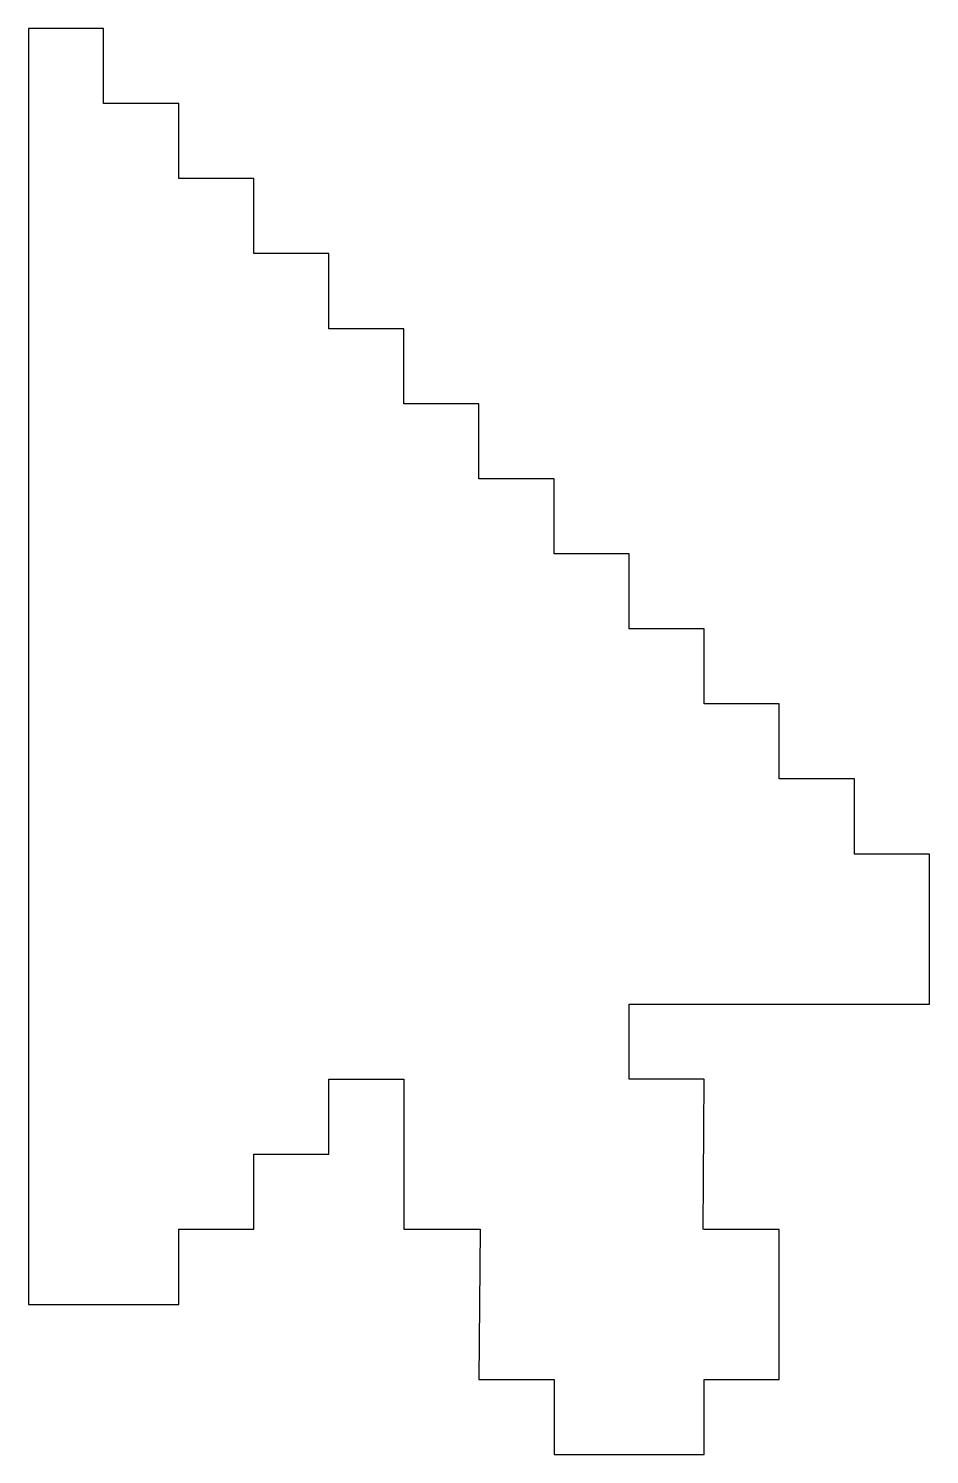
# Model space of a CAD drawing. Extents: x -218 to -49, y -181 to 87.
import ezdxf

# ---------------------------------------------------------------- set-up
doc = ezdxf.new("R2010")
doc.units = 0
doc.layers.add('Layer', color=7, linetype='CONTINUOUS')

msp = doc.modelspace()

# ---------------------------------------------------------------- linework, layer by layer
at = {"layer": 'Layer', "color": 1}
msp.add_lwpolyline([(-217.920756, 86.909563), (-217.920756, -152.980418), (-189.699084, -152.980418), (-189.699084, -138.869872), (-189.715069, -138.869872), (-189.699084, -138.859937), (-175.588524, -138.859937), (-175.588524, -124.749391), (-161.477412, -124.749391), (-161.477412, -110.638816), (-147.366855, -110.638816), (-147.366855, -138.859937), (-133.255743, -138.859937), (-133.049035, -138.859937), (-133.255743, -167.090993), (-119.145183, -167.090993), (-119.145183, -181.20154), (-90.923511, -181.20154), (-90.923511, -167.090993), (-76.8124, -167.090993), (-76.8124, -138.869872), (-90.923511, -138.869872), (-91.130216, -138.859401), (-90.923511, -110.63828), (-105.034072, -110.63828), (-105.034072, -96.527705), (-48.587423, -96.527705), (-48.587423, -82.417158), (-48.587423, -68.306583), (-62.698534, -68.306583), (-62.698534, -68.326452), (-62.701842, -68.306583), (-62.701842, -54.196036), (-76.8124, -54.196036), (-76.8124, -40.08549), (-90.923511, -40.08549), (-90.923511, -25.974915), (-105.034072, -25.974915), (-105.034072, -11.864357), (-119.145183, -11.864357), (-119.145183, 2.246201), (-133.255743, 2.246201), (-133.255743, 16.356762), (-147.366855, 16.356762), (-147.366855, 30.467323), (-161.477412, 30.467323), (-161.477412, 44.577881), (-175.588524, 44.577881), (-175.588524, 58.688441), (-189.699084, 58.688441), (-189.699084, 72.799002), (-203.810195, 72.799002), (-203.810195, 86.909563), (-217.920756, 86.909563), (-217.920756, 86.909563)], dxfattribs=at)

doc.saveas('drawing.dxf')
